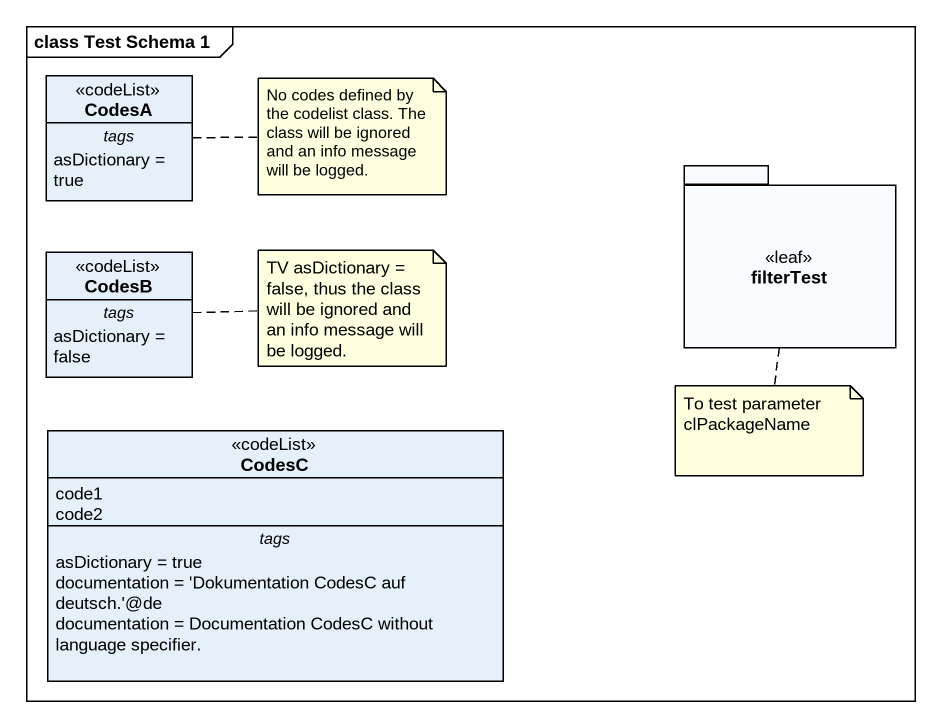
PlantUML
@startuml
mainframe class Test Schema 1
hide circle
hide empty members
class CodesA <<codeList>> {
  -- tags --
  asDictionary = true
}
package filterTest <<leaf>> {
}
class CodesB <<codeList>> {
  -- tags --
  asDictionary = false
}
class CodesC <<codeList>> {
  code1
  code2
  -- tags --
  asDictionary = true
  documentation = 'Dokumentation CodesC auf deutsch.'@de
  documentation = Documentation CodesC without language specifier.
}
note right of CodesA : No codes defined by the codelist class. The class will be ignored and an info message will be logged.
note right of CodesB : TV asDictionary = false, thus the class will be ignored and an info message will be logged.
note bottom of filterTest : To test parameter clPackageName
@enduml
